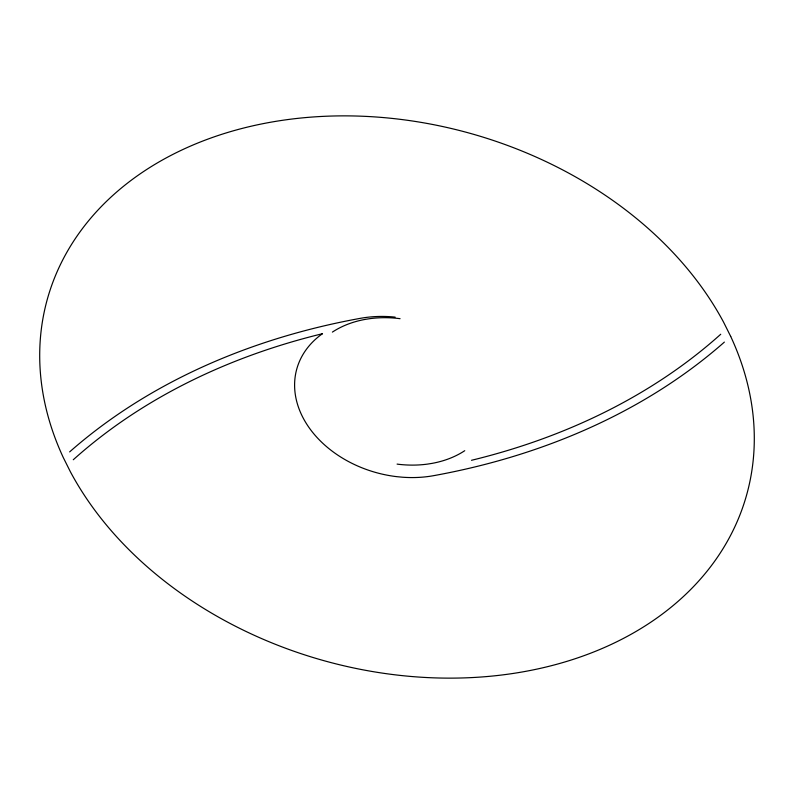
<?xml version="1.0" encoding="UTF-8"?>
<svg xmlns="http://www.w3.org/2000/svg" width="794" height="794" viewBox="0 0 794 794"><rect width="100%" height="100%" fill="white"/><g stroke="black" fill="none" stroke-linecap="round" stroke-linejoin="round"><path stroke-width="1.19" d="M73.266 459.756L74.011 459.081A676.637 509.887 15.7 0 1 317.937 334.83L322.503 333.708L320.974 334.78A104.064 78.417 15.7 0 0 303.407 418.458A104.064 78.417 15.7 0 0 396.891 476.678L402.25 477.194A104.064 78.417 15.7 0 0 433.593 475.675A685.49 516.557 15.7 0 0 723.046 343.266L724.366 342.095M720.734 334.244L719.989 334.919A676.637 509.887 15.7 0 1 476.063 459.17L471.497 460.292M69.634 451.905L70.954 450.734A685.49 516.557 15.7 0 1 360.407 318.325A104.064 78.417 15.7 0 1 391.75 316.806L395.154 317.134M400.067 318.692L398.677 318.503A95.201 71.738 15.7 0 0 369.716 318.682L365.131 319.406A95.201 71.738 15.7 0 0 332.398 332.1M397.089 464.093L398.479 464.292A95.201 71.738 15.7 0 0 427.43 464.113L432.055 463.378A95.201 71.738 15.7 0 0 464.748 450.694M730.698 336.418L723.562 322.136A363.086 273.612 15.7 0 0 260.611 124.152A363.086 273.612 15.7 0 0 63.302 457.582L70.438 471.864A363.086 273.612 15.7 0 0 533.389 669.848A363.086 273.612 15.7 0 0 730.698 336.418"/></g></svg>
